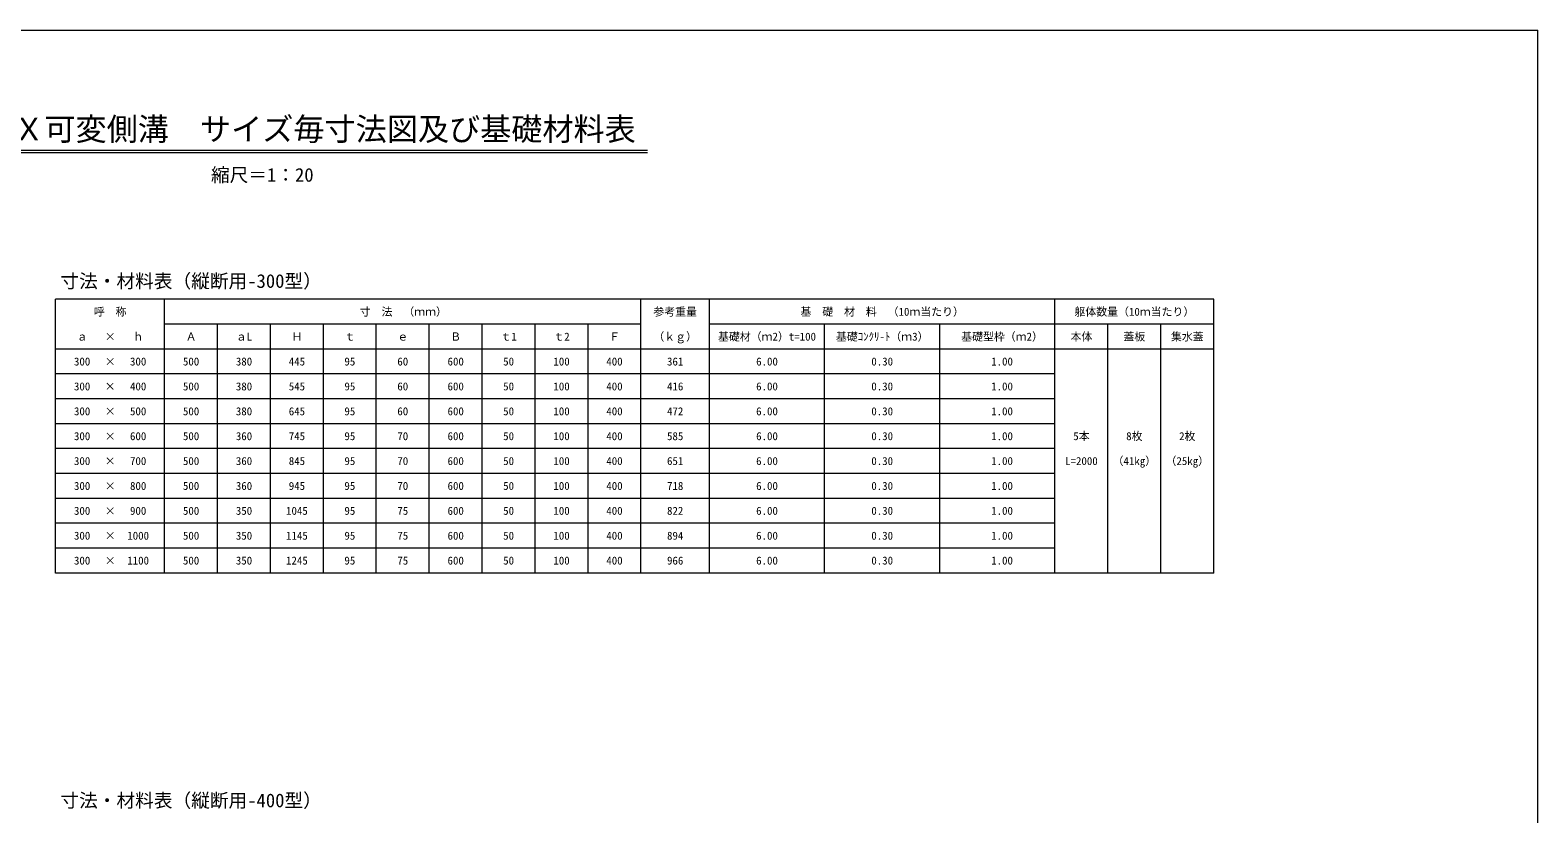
# Model space of a CAD drawing. Units: millimetres, scale not verified. Extents: x 3703 to 20093, y 2654 to 14130.
# Drawn here: x 10407 to 20093, y 9090 to 14130 of the extents above; entities that cross this region are included whole.
import ezdxf
from ezdxf.enums import TextEntityAlignment as Align

# ---------------------------------------------------------------- set-up
doc = ezdxf.new("R2010")
doc.units = ezdxf.units.MM
doc.header["$LTSCALE"] = 20
doc.layers.add('Layer1', color=4, linetype='Continuous', lineweight=18)
doc.styles.add('ＭＳ ゴシック-5.0-0.0', font='')
doc.styles.get('ＭＳ ゴシック-5.0-0.0').set_extended_font_data('ＭＳ ゴシック-5.0-0.0')

msp = doc.modelspace()

# ---------------------------------------------------------------- linework, layer by layer
at = {"layer": 'Layer1'}
for p, q in [((3703.45, 14130.23), (20093.09, 14130.23)), ((20093.09, 2653.9), (20093.09, 14130.23)), ((14373.53, 13356.07), (9444.24, 13356.07)), ((14373.53, 13342.07), (9444.24, 13342.07)), ((10570.92, 10639.16), (10570.92, 12399.16)), ((18010.92, 12399.16), (10570.92, 12399.16)), ((11270.92, 10639.16), (11270.92, 12399.16)), ((14330.92, 10639.16), (14330.92, 12399.16)), ((14770.92, 10639.16), (14770.92, 12399.16)), ((16990.92, 10639.16), (16990.92, 12399.16)), ((18010.92, 10639.16), (18010.92, 12399.16)), ((14330.92, 12239.16), (11270.92, 12239.16)), ((11610.92, 10639.16), (11610.92, 12239.16)), ((11950.92, 10639.16), (11950.92, 12239.16)), ((12290.92, 10639.16), (12290.92, 12239.16)), ((12630.92, 10639.16), (12630.92, 12239.16)), ((12970.92, 10639.16), (12970.92, 12239.16)), ((13310.92, 10639.16), (13310.92, 12239.16)), ((13650.92, 10639.16), (13650.92, 12239.16)), ((13990.92, 10639.16), (13990.92, 12239.16)), ((18010.92, 12239.16), (14770.92, 12239.16)), ((15510.92, 10639.16), (15510.92, 12239.16)), ((16250.92, 10639.16), (16250.92, 12239.16)), ((17330.92, 10639.16), (17330.92, 12239.16)), ((17670.92, 10639.16), (17670.92, 12239.16)), ((18010.92, 12079.16), (10570.92, 12079.16)), ((16990.92, 11919.16), (10570.92, 11919.16)), ((16990.92, 11759.16), (10570.92, 11759.16)), ((16990.92, 11599.16), (10570.92, 11599.16)), ((16990.92, 11439.16), (10570.92, 11439.16)), ((16990.92, 11279.16), (10570.92, 11279.16)), ((16990.92, 11119.16), (10570.92, 11119.16)), ((16990.92, 10959.16), (10570.92, 10959.16)), ((16990.92, 10799.16), (10570.92, 10799.16)), ((18010.92, 10639.16), (10570.92, 10639.16))]:
    msp.add_line(p, q, dxfattribs=at)

# ---------------------------------------------------------------- texts
at = {"layer": 'Layer1', "color": 7, "style": 'ＭＳ ゴシック-5.0-0.0'}
msp.add_text('ＲＶ－ＦＸ可変側溝\u3000サイズ毎寸法図及び基礎材料表', height=146.6, dxfattribs=at).set_placement((11898.27, 13376.63), align=Align.BOTTOM_CENTER)
for s, height, p in [('縮尺＝1：20', 87.98, (11898.27, 13199.4)), ('呼\u3000称', 51.32, (10920.92, 12319.16)), ('寸\u3000法\u3000（ｍｍ）', 51.32, (12804.4, 12319.16)), ('参考重量', 51.32, (14550.92, 12319.16)), ('基\u3000礎\u3000材\u3000料\u3000（10ｍ当たり）', 51.32, (15880.92, 12319.16)), ('躯体数量（10ｍ当たり）', 51.32, (17500.92, 12319.16)), ('ａ', 51.32, (10740.92, 12159.16)), ('×', 51.32, (10920.92, 12159.16)), ('ｈ', 51.32, (11100.92, 12159.16)), ('Ａ', 51.32, (11440.92, 12159.16)), ('ａL', 51.32, (11780.92, 12159.16)), ('Ｈ', 51.32, (12120.92, 12159.16)), ('ｔ', 51.32, (12460.92, 12159.16)), ('ｅ', 51.32, (12800.92, 12159.16)), ('Ｂ', 51.32, (13140.92, 12159.16)), ('ｔ1', 51.32, (13480.92, 12159.16)), ('ｔ2', 51.32, (13820.92, 12159.16)), ('Ｆ', 51.32, (14160.92, 12159.16)), ('（ｋｇ）', 51.32, (14550.92, 12159.16)), ('基礎材（ｍ2）t=100', 51.32, (15140.92, 12159.16)), ('基礎ｺﾝｸﾘ-ﾄ（ｍ3）', 51.32, (15880.92, 12159.16)), ('基礎型枠（ｍ2）', 51.32, (16650.92, 12159.16)), ('本体', 51.32, (17160.92, 12159.16)), ('蓋板', 51.32, (17500.92, 12159.16)), ('集水蓋', 51.32, (17840.92, 12159.16)), ('300', 51.32, (10740.92, 11999.16)), ('×', 51.32, (10920.92, 11999.16)), ('300', 51.32, (11100.92, 11999.16)), ('500', 51.32, (11440.92, 11999.16)), ('380', 51.32, (11780.92, 11999.16)), ('445', 51.32, (12120.92, 11999.16)), ('95', 51.32, (12460.92, 11999.16)), ('60', 51.32, (12800.92, 11999.16)), ('600', 51.32, (13140.92, 11999.16)), ('50', 51.32, (13480.92, 11999.16)), ('100', 51.32, (13820.92, 11999.16)), ('400', 51.32, (14160.92, 11999.16)), ('361', 51.32, (14550.92, 11999.16)), ('6.00', 51.32, (15140.92, 11999.16)), ('0.30', 51.32, (15880.92, 11999.16)), ('1.00', 51.32, (16650.92, 11999.16)), ('300', 51.32, (10740.92, 11839.16)), ('×', 51.32, (10920.92, 11839.16)), ('400', 51.32, (11100.92, 11839.16)), ('500', 51.32, (11440.92, 11839.16)), ('380', 51.32, (11780.92, 11839.16)), ('545', 51.32, (12120.92, 11839.16)), ('95', 51.32, (12460.92, 11839.16)), ('60', 51.32, (12800.92, 11839.16)), ('600', 51.32, (13140.92, 11839.16)), ('50', 51.32, (13480.92, 11839.16)), ('100', 51.32, (13820.92, 11839.16)), ('400', 51.32, (14160.92, 11839.16)), ('416', 51.32, (14550.92, 11839.16)), ('6.00', 51.32, (15140.92, 11839.16)), ('0.30', 51.32, (15880.92, 11839.16)), ('1.00', 51.32, (16650.92, 11839.16)), ('300', 51.32, (10740.92, 11679.16)), ('×', 51.32, (10920.92, 11679.16)), ('500', 51.32, (11100.92, 11679.16)), ('500', 51.32, (11440.92, 11679.16)), ('380', 51.32, (11780.92, 11679.16)), ('645', 51.32, (12120.92, 11679.16)), ('95', 51.32, (12460.92, 11679.16)), ('60', 51.32, (12800.92, 11679.16)), ('600', 51.32, (13140.92, 11679.16)), ('50', 51.32, (13480.92, 11679.16)), ('100', 51.32, (13820.92, 11679.16)), ('400', 51.32, (14160.92, 11679.16)), ('472', 51.32, (14550.92, 11679.16)), ('6.00', 51.32, (15140.92, 11679.16)), ('0.30', 51.32, (15880.92, 11679.16)), ('1.00', 51.32, (16650.92, 11679.16)), ('300', 51.32, (10740.92, 11519.16)), ('×', 51.32, (10920.92, 11519.16)), ('600', 51.32, (11100.92, 11519.16)), ('500', 51.32, (11440.92, 11519.16)), ('360', 51.32, (11780.92, 11519.16)), ('745', 51.32, (12120.92, 11519.16)), ('95', 51.32, (12460.92, 11519.16)), ('70', 51.32, (12800.92, 11519.16)), ('600', 51.32, (13140.92, 11519.16)), ('50', 51.32, (13480.92, 11519.16)), ('100', 51.32, (13820.92, 11519.16)), ('400', 51.32, (14160.92, 11519.16)), ('585', 51.32, (14550.92, 11519.16)), ('6.00', 51.32, (15140.92, 11519.16)), ('0.30', 51.32, (15880.92, 11519.16)), ('1.00', 51.32, (16650.92, 11519.16)), ('5本', 51.32, (17160.92, 11519.16)), ('8枚', 51.32, (17500.92, 11519.16)), ('2枚', 51.32, (17840.92, 11519.16)), ('300', 51.32, (10740.92, 11359.16)), ('×', 51.32, (10920.92, 11359.16)), ('700', 51.32, (11100.92, 11359.16)), ('500', 51.32, (11440.92, 11359.16)), ('360', 51.32, (11780.92, 11359.16)), ('845', 51.32, (12120.92, 11359.16)), ('95', 51.32, (12460.92, 11359.16)), ('70', 51.32, (12800.92, 11359.16)), ('600', 51.32, (13140.92, 11359.16)), ('50', 51.32, (13480.92, 11359.16)), ('100', 51.32, (13820.92, 11359.16)), ('400', 51.32, (14160.92, 11359.16)), ('651', 51.32, (14550.92, 11359.16)), ('6.00', 51.32, (15140.92, 11359.16)), ('0.30', 51.32, (15880.92, 11359.16)), ('1.00', 51.32, (16650.92, 11359.16)), ('L=2000', 51.32, (17160.92, 11359.16)), ('（41kg）', 51.32, (17500.92, 11359.16)), ('（25kg）', 51.32, (17840.92, 11359.16)), ('300', 51.32, (10740.92, 11199.16)), ('×', 51.32, (10920.92, 11199.16)), ('800', 51.32, (11100.92, 11199.16)), ('500', 51.32, (11440.92, 11199.16)), ('360', 51.32, (11780.92, 11199.16)), ('945', 51.32, (12120.92, 11199.16)), ('95', 51.32, (12460.92, 11199.16)), ('70', 51.32, (12800.92, 11199.16)), ('600', 51.32, (13140.92, 11199.16)), ('50', 51.32, (13480.92, 11199.16)), ('100', 51.32, (13820.92, 11199.16)), ('400', 51.32, (14160.92, 11199.16)), ('718', 51.32, (14550.92, 11199.16)), ('6.00', 51.32, (15140.92, 11199.16)), ('0.30', 51.32, (15880.92, 11199.16)), ('1.00', 51.32, (16650.92, 11199.16)), ('300', 51.32, (10740.92, 11039.16)), ('×', 51.32, (10920.92, 11039.16)), ('900', 51.32, (11100.92, 11039.16)), ('500', 51.32, (11440.92, 11039.16)), ('350', 51.32, (11780.92, 11039.16)), ('1045', 51.32, (12120.92, 11039.16)), ('95', 51.32, (12460.92, 11039.16)), ('75', 51.32, (12800.92, 11039.16)), ('600', 51.32, (13140.92, 11039.16)), ('50', 51.32, (13480.92, 11039.16)), ('100', 51.32, (13820.92, 11039.16)), ('400', 51.32, (14160.92, 11039.16)), ('822', 51.32, (14550.92, 11039.16)), ('6.00', 51.32, (15140.92, 11039.16)), ('0.30', 51.32, (15880.92, 11039.16)), ('1.00', 51.32, (16650.92, 11039.16)), ('300', 51.32, (10740.92, 10879.16)), ('×', 51.32, (10920.92, 10879.16)), ('1000', 51.32, (11100.92, 10879.16)), ('500', 51.32, (11440.92, 10879.16)), ('350', 51.32, (11780.92, 10879.16)), ('1145', 51.32, (12120.92, 10879.16)), ('95', 51.32, (12460.92, 10879.16)), ('75', 51.32, (12800.92, 10879.16)), ('600', 51.32, (13140.92, 10879.16)), ('50', 51.32, (13480.92, 10879.16)), ('100', 51.32, (13820.92, 10879.16)), ('400', 51.32, (14160.92, 10879.16)), ('894', 51.32, (14550.92, 10879.16)), ('6.00', 51.32, (15140.92, 10879.16)), ('0.30', 51.32, (15880.92, 10879.16)), ('1.00', 51.32, (16650.92, 10879.16)), ('300', 51.32, (10740.92, 10719.16)), ('×', 51.32, (10920.92, 10719.16)), ('1100', 51.32, (11100.92, 10719.16)), ('500', 51.32, (11440.92, 10719.16)), ('350', 51.32, (11780.92, 10719.16)), ('1245', 51.32, (12120.92, 10719.16)), ('95', 51.32, (12460.92, 10719.16)), ('75', 51.32, (12800.92, 10719.16)), ('600', 51.32, (13140.92, 10719.16)), ('50', 51.32, (13480.92, 10719.16)), ('100', 51.32, (13820.92, 10719.16)), ('400', 51.32, (14160.92, 10719.16)), ('966', 51.32, (14550.92, 10719.16)), ('6.00', 51.32, (15140.92, 10719.16)), ('0.30', 51.32, (15880.92, 10719.16)), ('1.00', 51.32, (16650.92, 10719.16))]:
    msp.add_text(s, height=height, dxfattribs=at).set_placement(p, align=Align.MIDDLE_CENTER)
for s, p in [('寸法・材料表（縦断用-300型）', (11441.15, 12560.9)), ('寸法・材料表（縦断用-400型）', (11441.15, 9220.9))]:
    msp.add_text(s, height=87.98, dxfattribs=at).set_placement(p, align=Align.TOP_CENTER)

doc.saveas('drawing.dxf')
